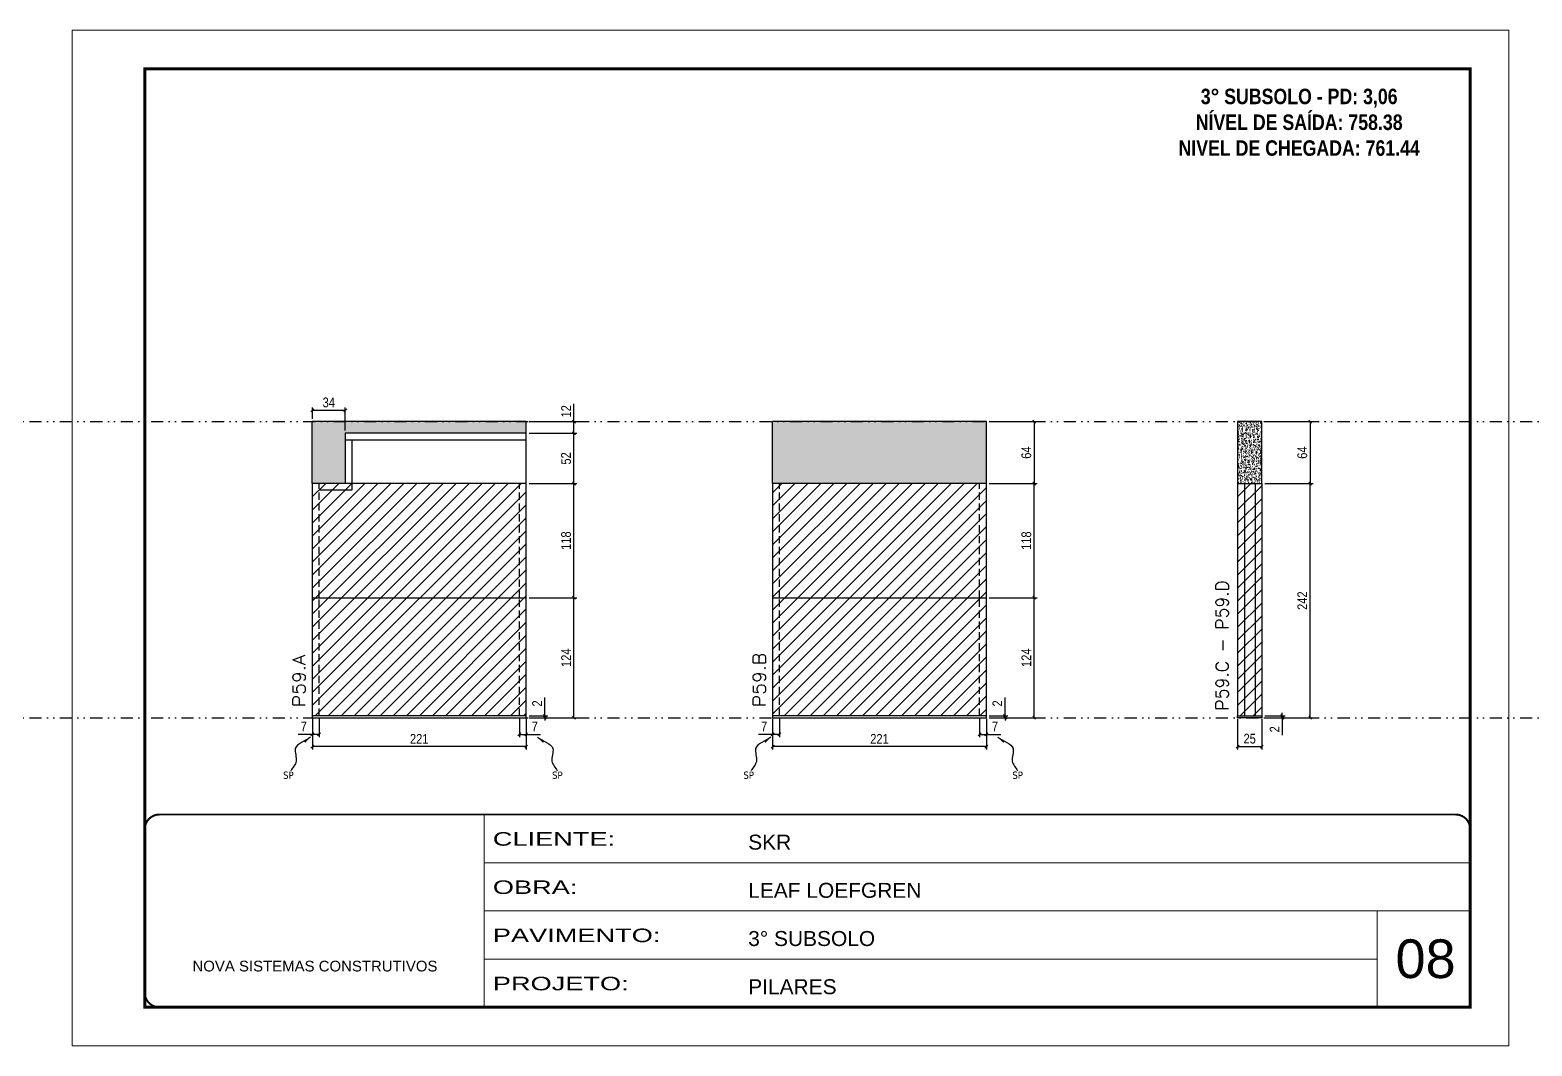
# Model space of a CAD drawing. Header units: millimetres. Extents: x 13777 to 27878, y -21631 to 6985.
# Drawn here: x 19138 to 20691, y 4786 to 5836 of the extents above; entities that cross this region are included whole.
import ezdxf

# ---------------------------------------------------------------- set-up
doc = ezdxf.new("R2010")
doc.units = ezdxf.units.MM
for name, pattern in [('CONTINUO', [0]), ('DASHED', [0.75, 0.5, -0.25]), ('DIVIDE2', [0.625, 0.25, -0.125, 0, -0.125, 0, -0.125]), ('HIDDEN', [0.375, 0.25, -0.125])]:
    doc.linetypes.add(name, pattern=pattern)
for name, color, linetype, lineweight in [('CARIMBO', 255, 'Continuous', 9), ('Folhas', 255, 'Continuous', 9), ('Hachura', 251, 'Continuous', 9), ('SARRAFO DE PRESSAO', 251, 'DASHED', 9), ('Texto Seção', 7, 'Continuous', 15)]:
    doc.layers.add(name, color=color, linetype=linetype, lineweight=lineweight)
for name, color, linetype in [('COTA', 241, 'Continuous'), ('NOMENCLATURA', 7, 'Continuous'), ('Nível', 160, 'Continuous'), ('Painéis', 200, 'Continuous'), ('SARR_2.2x7', 40, 'Continuous'), ('Sarrafo de Pressão', 42, 'HIDDEN'), ('texto', 7, 'Continuous')]:
    doc.layers.add(name, color=color, linetype=linetype)
doc.styles.add('ARIAL', font='arial.ttf')
doc.styles.add('COTA TECNICA', font='techl___.ttf', dxfattribs={"height": 10})
doc.styles.add('COTA TECNICA-50', font='techl___.ttf', dxfattribs={"height": 10})
doc.styles.add('REGUA-120', font='ROMANS.shx', dxfattribs={"height": 15})
doc.styles.add('ROMANC', font='techb___.ttf', dxfattribs={"height": 2.5})
doc.styles.get("Standard").update_dxf_attribs({"font": 'arial.ttf'})
doc.styles.add('Tecnologia', font='')
doc.styles.get('Tecnologia').set_extended_font_data('Forgotten Futurist')
doc.dimstyles.new('COTA PAINEL-50', dxfattribs={"dimtxt": 10, "dimasz": 3, "dimexe": 3, "dimexo": 3, "dimgap": 3, "dimtad": 1, "dimdec": 1, "dimzin": 12, "dimdsep": 46, "dimtxsty": 'COTA TECNICA-50', "dimblk1": 'OBLIQUE', "dimblk2": 'OBLIQUE', "dimsah": 1, "dimcen": 0.9, "dimclrd": 4, "dimclre": 4, "dimclrt": 240, "dimadec": 1, "dimazin": 3, "dimtfac": 1, "dimtdec": 1, "dimtmove": 0, "dimatfit": 3, "dimfxl": 1, "dimtolj": 1, "dimtzin": 12, "dimarcsym": 0})
doc.dimstyles.new('PAINEL', dxfattribs={"dimtxt": 10, "dimasz": 3, "dimexe": 3, "dimexo": 3, "dimgap": 3, "dimtad": 1, "dimdec": 1, "dimzin": 12, "dimdsep": 46, "dimtxsty": 'COTA TECNICA', "dimblk1": 'OBLIQUE', "dimblk2": 'OBLIQUE', "dimsah": 1, "dimcen": 0.9, "dimclrd": 4, "dimclre": 4, "dimclrt": 240, "dimadec": 1, "dimazin": 3, "dimtfac": 1, "dimtdec": 1, "dimtmove": 0, "dimatfit": 3, "dimfxl": 1, "dimtolj": 1, "dimtzin": 12, "dimarcsym": 0})
doc.dimstyles.get("Standard").update_dxf_attribs({"dimtxt": 0.18, "dimasz": 0.18, "dimexe": 0.18, "dimexo": 0.0625, "dimgap": 0.09, "dimtad": 0, "dimtih": 1, "dimtoh": 1, "dimdec": 4, "dimzin": 0, "dimdsep": 46, "dimtxsty": 'Standard', "dimcen": 0.09, "dimadec": 0, "dimazin": 0, "dimtfac": 1, "dimtdec": 4, "dimtofl": 0, "dimtmove": 0, "dimatfit": 3, "dimfxl": 1, "dimtolj": 1, "dimtzin": 0, "dimarcsym": 0})

# ---------------------------------------------------------------- blocks, each defined once
blk = doc.blocks.new('9999999999')
at = {"color": 30, "linetype": 'CONTINUO'}
for p, q in [((98564.6, 34230.2), (98564.6, 34429.4)), ((98564.6, 34379.6), (99584, 34379.6)), ((98564.6, 34329.8), (99488, 34329.8)), ((99584, 34329.8), (99488, 34329.8)), ((99488, 34329.8), (99488, 34230.2)), ((98564.6, 34280), (99488, 34280))]:
    blk.add_line(p, q, dxfattribs=at)
at = {"color": 30, "linetype": 'CONTINUO', "const_width": 2}
blk.add_lwpolyline([(99584, 34230.2), (99584, 34414.4, 0.414214), (99569, 34429.4), (98229, 34429.4, 0.414214), (98214, 34414.4), (98214, 34245.2, 0.414214), (98229, 34230.2), (99584, 34230.2)], format="xyb", dxfattribs=at)
at = {"layer": 'Folhas'}
blk.add_lwpolyline([(98139, 34190.2), (99624, 34190.2), (99624, 35240.2), (98139, 35240.2)], close=True, dxfattribs=at)
at = {"layer": 'Folhas', "color": 30, "const_width": 3}
blk.add_lwpolyline([(98214, 34230.2), (99584, 34230.2), (99584, 35200.2), (98214, 35200.2)], close=True, dxfattribs=at)
at = {"color": 7, "linetype": 'Continuous', "ltscale": 5, "style": 'ARIAL'}
for s, height, p in [('SKR', 15.48, (98837.7, 34393.1)), ('LEAF LOEFGREN', 15.483, (98837.7, 34343.3)), ('3° SUBSOLO', 15.48, (98837.7, 34293.5)), ('NOVA SISTEMAS CONSTRUTIVOS', 11.059, (98263.2, 34267.2)), ('PILARES', 15.48, (98837.7, 34243.7))]:
    blk.add_text(s, height=height, dxfattribs=at).set_placement(p)
at = {"layer": 'Folhas', "color": 7, "style": 'Tecnologia', "width": 1.5}
for s, p in [('CLIENTE:', (98573.7, 34397.2)), ('OBRA:', (98573.7, 34347.3)), ('PAVIMENTO:', (98573.7, 34297.5)), ('PROJETO:', (98573.7, 34247.7))]:
    blk.add_text(s, height=14, dxfattribs=at).set_placement(p)
blk = doc.blocks.new('_Oblique')
at = {"color": 0, "linetype": 'ByBlock', "lineweight": -2}
blk.add_line((-0.5, -0.5), (0.5, 0.5), dxfattribs=at)
blk = doc.blocks.new('*D1055')
at = {"layer": 'COTA', "color": 4, "lineweight": -2, "transparency": 16777216}
for p, q in [((19430.1, 5124.4), (19430.1, 5092.5)), ((19651.1, 5124.4), (19651.1, 5092.5)), ((19651.1, 5095.5), (19430.1, 5095.5))]:
    blk.add_line(p, q, dxfattribs=at)
at = {"layer": 'Defpoints', "color": 0, "transparency": 16777216}
for p in [(19430.1, 5127.4), (19651.1, 5127.4), (19430.1, 5095.5)]:
    blk.add_point(p, dxfattribs=at)
at = {"layer": 'COTA', "color": 4, "lineweight": -2, "transparency": 16777216, "xscale": 3, "yscale": 3, "zscale": 3, "rotation": 180}
blk.add_blockref('_Oblique', (19430.1, 5095.5), dxfattribs=at)
at = {"layer": 'COTA', "color": 4, "lineweight": -2, "transparency": 16777216, "xscale": 3, "yscale": 3, "zscale": 3}
blk.add_blockref('_Oblique', (19651.1, 5095.5), dxfattribs=at)
at = {"layer": 'COTA', "color": 240, "transparency": 16777216, "insert": (19540.6, 5103.6), "char_height": 10, "attachment_point": 5, "style": 'COTA TECNICA'}
blk.add_mtext('\\A1;221', dxfattribs=at)
blk = doc.blocks.new('*D1056')
at = {"layer": 'COTA', "color": 4, "lineweight": -2, "transparency": 16777216}
for p, q in [((19644.1, 5124.4), (19644.1, 5105.2)), ((19644.1, 5108.2), (19651.1, 5108.2)), ((19651.1, 5122.4), (19651.1, 5105.2)), ((19651.1, 5108.2), (19665.8, 5108.2))]:
    blk.add_line(p, q, dxfattribs=at)
at = {"layer": 'Defpoints', "color": 0, "transparency": 16777216}
for p in [(19644.1, 5127.4), (19651.1, 5125.4), (19651.1, 5108.2)]:
    blk.add_point(p, dxfattribs=at)
at = {"layer": 'COTA', "color": 4, "lineweight": -2, "transparency": 16777216, "xscale": 3, "yscale": 3, "zscale": 3, "rotation": 180}
blk.add_blockref('_Oblique', (19644.1, 5108.2), dxfattribs=at)
at = {"layer": 'COTA', "color": 4, "lineweight": -2, "transparency": 16777216, "xscale": 3, "yscale": 3, "zscale": 3}
blk.add_blockref('_Oblique', (19651.1, 5108.2), dxfattribs=at)
at = {"layer": 'COTA', "color": 240, "transparency": 16777216, "insert": (19660, 5116.3), "char_height": 10, "attachment_point": 5, "style": 'COTA TECNICA-50'}
blk.add_mtext('\\A1;7', dxfattribs=at)
blk = doc.blocks.new('*D1057')
at = {"layer": 'COTA', "color": 4, "lineweight": -2, "transparency": 16777216}
for p, q in [((19437.1, 5124.4), (19437.1, 5105.2)), ((19430.1, 5108.2), (19415.4, 5108.2)), ((19430.1, 5122.4), (19430.1, 5105.2)), ((19437.1, 5108.2), (19430.1, 5108.2))]:
    blk.add_line(p, q, dxfattribs=at)
at = {"layer": 'Defpoints', "color": 0, "transparency": 16777216}
for p in [(19430.1, 5125.4), (19437.1, 5127.4), (19430.1, 5108.2)]:
    blk.add_point(p, dxfattribs=at)
at = {"layer": 'COTA', "color": 4, "lineweight": -2, "transparency": 16777216, "xscale": 3, "yscale": 3, "zscale": 3, "rotation": 180}
blk.add_blockref('_Oblique', (19430.1, 5108.2), dxfattribs=at)
at = {"layer": 'COTA', "color": 4, "lineweight": -2, "transparency": 16777216, "xscale": 3, "yscale": 3, "zscale": 3}
blk.add_blockref('_Oblique', (19437.1, 5108.2), dxfattribs=at)
at = {"layer": 'COTA', "color": 240, "transparency": 16777216, "insert": (19421.2, 5116.3), "char_height": 10, "attachment_point": 5, "style": 'COTA TECNICA-50'}
blk.add_mtext('\\A1;7', dxfattribs=at)
blk = doc.blocks.new('*D1058')
at = {"layer": 'COTA', "color": 4, "lineweight": -2, "transparency": 16777216}
for p, q in [((19670.4, 5127.4), (19670.4, 5146.2)), ((19654.1, 5127.4), (19673.4, 5127.4)), ((19654.1, 5125.4), (19673.4, 5125.4)), ((19670.4, 5125.4), (19670.4, 5127.4)), ((19670.4, 5125.4), (19670.4, 5122.4))]:
    blk.add_line(p, q, dxfattribs=at)
at = {"layer": 'Defpoints', "color": 0, "transparency": 16777216}
for p in [(19651.1, 5127.4), (19651.1, 5125.4), (19670.4, 5125.4)]:
    blk.add_point(p, dxfattribs=at)
at = {"layer": 'COTA', "color": 4, "lineweight": -2, "transparency": 16777216, "xscale": 3, "yscale": 3, "zscale": 3}
for p, rotation in [((19670.4, 5127.4), 270), ((19670.4, 5125.4), 90)]:
    blk.add_blockref('_Oblique', p, dxfattribs=dict(at, rotation=rotation))
at = {"layer": 'COTA', "color": 240, "transparency": 16777216, "insert": (19662.4, 5140.2), "char_height": 10, "attachment_point": 5, "rotation": 90, "style": 'COTA TECNICA-50'}
blk.add_mtext('\\A1;2', dxfattribs=at)
blk = doc.blocks.new('*D1059')
at = {"layer": 'COTA', "color": 4, "lineweight": -2, "transparency": 16777216}
for p, q in [((19654.1, 5367.4), (19703.5, 5367.4)), ((19700.5, 5249.4), (19700.5, 5367.4)), ((19654.1, 5249.4), (19703.5, 5249.4))]:
    blk.add_line(p, q, dxfattribs=at)
at = {"layer": 'Defpoints', "color": 0, "transparency": 16777216}
for p in [(19651.1, 5367.4), (19700.5, 5367.4), (19651.1, 5249.4)]:
    blk.add_point(p, dxfattribs=at)
at = {"layer": 'COTA', "color": 4, "lineweight": -2, "transparency": 16777216, "xscale": 3, "yscale": 3, "zscale": 3}
for p, rotation in [((19700.5, 5367.4), 90), ((19700.5, 5249.4), 270)]:
    blk.add_blockref('_Oblique', p, dxfattribs=dict(at, rotation=rotation))
at = {"layer": 'COTA', "color": 240, "transparency": 16777216, "insert": (19692.4, 5308.4), "char_height": 10, "attachment_point": 5, "rotation": 90, "style": 'COTA TECNICA-50'}
blk.add_mtext('\\A1;118', dxfattribs=at)
blk = doc.blocks.new('*D1061')
at = {"layer": 'COTA', "color": 4, "linetype": 'ByBlock', "lineweight": -2, "transparency": 16777216}
for p, q in [((19654.1, 5249.4), (19703.5, 5249.4)), ((19700.5, 5125.4), (19700.5, 5249.4)), ((19654.1, 5125.4), (19703.5, 5125.4))]:
    blk.add_line(p, q, dxfattribs=at)
at = {"layer": 'Defpoints', "color": 0, "linetype": 'ByBlock', "transparency": 16777216}
for p in [(19651.1, 5249.4), (19700.5, 5249.4), (19651.1, 5125.4)]:
    blk.add_point(p, dxfattribs=at)
at = {"layer": 'COTA', "color": 4, "linetype": 'ByBlock', "lineweight": -2, "transparency": 16777216, "xscale": 3, "yscale": 3, "zscale": 3}
for p, rotation in [((19700.5, 5249.4), 90), ((19700.5, 5125.4), 270)]:
    blk.add_blockref('_Oblique', p, dxfattribs=dict(at, rotation=rotation))
at = {"layer": 'COTA', "color": 240, "linetype": 'ByBlock', "transparency": 16777216, "insert": (19692.4, 5187.4), "char_height": 10, "attachment_point": 5, "rotation": 90, "style": 'COTA TECNICA'}
blk.add_mtext('\\A1;124', dxfattribs=at)
blk = doc.blocks.new('*D1062')
at = {"layer": 'COTA', "color": 4, "linetype": 'ByBlock', "lineweight": -2, "transparency": 16777216}
for p, q in [((19654.1, 5249.4), (19703.5, 5249.4)), ((19700.5, 5125.4), (19700.5, 5249.4)), ((19654.1, 5125.4), (19703.5, 5125.4))]:
    blk.add_line(p, q, dxfattribs=at)
at = {"layer": 'Defpoints', "color": 0, "linetype": 'ByBlock', "transparency": 16777216}
for p in [(19651.1, 5249.4), (19700.5, 5249.4), (19651.1, 5125.4)]:
    blk.add_point(p, dxfattribs=at)
at = {"layer": 'COTA', "color": 4, "linetype": 'ByBlock', "lineweight": -2, "transparency": 16777216, "xscale": 3, "yscale": 3, "zscale": 3}
for p, rotation in [((19700.5, 5249.4), 90), ((19700.5, 5125.4), 270)]:
    blk.add_blockref('_Oblique', p, dxfattribs=dict(at, rotation=rotation))
at = {"layer": 'COTA', "color": 240, "linetype": 'ByBlock', "transparency": 16777216, "insert": (19692.4, 5187.4), "char_height": 10, "attachment_point": 5, "rotation": 90, "style": 'COTA TECNICA'}
blk.add_mtext('\\A1;124', dxfattribs=at)
blk = doc.blocks.new('*D1052')
at = {"layer": 'COTA', "color": 4, "lineweight": -2, "transparency": 16777216}
for p, q in [((20386.6, 5124.4), (20386.6, 5092.5)), ((20411.6, 5124.4), (20411.6, 5092.5)), ((20386.6, 5095.5), (20411.6, 5095.5))]:
    blk.add_line(p, q, dxfattribs=at)
at = {"layer": 'Defpoints', "color": 0, "transparency": 16777216}
for p in [(20386.6, 5127.4), (20411.6, 5127.4), (20411.6, 5095.5)]:
    blk.add_point(p, dxfattribs=at)
at = {"layer": 'COTA', "color": 4, "lineweight": -2, "transparency": 16777216, "xscale": 3, "yscale": 3, "zscale": 3, "rotation": 180}
blk.add_blockref('_Oblique', (20386.6, 5095.5), dxfattribs=at)
at = {"layer": 'COTA', "color": 4, "lineweight": -2, "transparency": 16777216, "xscale": 3, "yscale": 3, "zscale": 3}
blk.add_blockref('_Oblique', (20411.6, 5095.5), dxfattribs=at)
at = {"layer": 'COTA', "color": 240, "transparency": 16777216, "insert": (20399.1, 5103.7), "char_height": 10, "attachment_point": 5, "style": 'COTA TECNICA'}
blk.add_mtext('\\A1;25', dxfattribs=at)
blk = doc.blocks.new('*D1053')
at = {"layer": 'COTA', "color": 4, "lineweight": -2, "transparency": 16777216}
for p, q in [((20414.6, 5127.4), (20435.8, 5127.4)), ((20414.6, 5125.4), (20435.8, 5125.4)), ((20432.8, 5127.4), (20432.8, 5130.4)), ((20432.8, 5127.4), (20432.8, 5125.4)), ((20432.8, 5125.4), (20432.8, 5107.3))]:
    blk.add_line(p, q, dxfattribs=at)
at = {"layer": 'Defpoints', "color": 0, "transparency": 16777216}
for p in [(20411.6, 5127.4), (20411.6, 5125.4), (20432.8, 5127.4)]:
    blk.add_point(p, dxfattribs=at)
at = {"layer": 'COTA', "color": 4, "lineweight": -2, "transparency": 16777216, "xscale": 3, "yscale": 3, "zscale": 3}
for p, rotation in [((20432.8, 5127.4), 270), ((20432.8, 5125.4), 90)]:
    blk.add_blockref('_Oblique', p, dxfattribs=dict(at, rotation=rotation))
at = {"layer": 'COTA', "color": 240, "transparency": 16777216, "insert": (20424.8, 5113.4), "char_height": 10, "attachment_point": 5, "rotation": 90, "style": 'COTA TECNICA-50'}
blk.add_mtext('\\A1;2', dxfattribs=at)
blk = doc.blocks.new('*D1060')
at = {"layer": 'COTA', "color": 4, "linetype": 'ByBlock', "lineweight": -2, "transparency": 16777216}
for p, q in [((20414.6, 5431.4), (20464.6, 5431.4)), ((20461.6, 5431.4), (20461.6, 5367.4)), ((20414.6, 5367.4), (20464.6, 5367.4))]:
    blk.add_line(p, q, dxfattribs=at)
at = {"layer": 'Defpoints', "color": 0, "linetype": 'ByBlock', "transparency": 16777216}
for p in [(20411.6, 5431.4), (20411.6, 5367.4), (20461.6, 5367.4)]:
    blk.add_point(p, dxfattribs=at)
at = {"layer": 'COTA', "color": 4, "linetype": 'ByBlock', "lineweight": -2, "transparency": 16777216, "xscale": 3, "yscale": 3, "zscale": 3}
for p, rotation in [((20461.6, 5431.4), 90), ((20461.6, 5367.4), 270)]:
    blk.add_blockref('_Oblique', p, dxfattribs=dict(at, rotation=rotation))
at = {"layer": 'COTA', "color": 240, "linetype": 'ByBlock', "transparency": 16777216, "insert": (20453.5, 5399.4), "char_height": 10, "attachment_point": 5, "rotation": 90, "style": 'COTA TECNICA'}
blk.add_mtext('\\A1;64', dxfattribs=at)
blk = doc.blocks.new('*D1054')
at = {"layer": 'COTA', "color": 4, "lineweight": -2, "transparency": 16777216}
for p, q in [((20414.6, 5367.4), (20464.6, 5367.4)), ((20461.6, 5125.4), (20461.6, 5367.4)), ((20414.6, 5125.4), (20464.6, 5125.4))]:
    blk.add_line(p, q, dxfattribs=at)
at = {"layer": 'Defpoints', "color": 0, "transparency": 16777216}
for p in [(20411.6, 5367.4), (20461.6, 5367.4), (20411.6, 5125.4)]:
    blk.add_point(p, dxfattribs=at)
at = {"layer": 'COTA', "color": 4, "lineweight": -2, "transparency": 16777216, "xscale": 3, "yscale": 3, "zscale": 3}
for p, rotation in [((20461.6, 5367.4), 90), ((20461.6, 5125.4), 270)]:
    blk.add_blockref('_Oblique', p, dxfattribs=dict(at, rotation=rotation))
at = {"layer": 'COTA', "color": 240, "transparency": 16777216, "insert": (20453.5, 5246.4), "char_height": 10, "attachment_point": 5, "rotation": 90, "style": 'COTA TECNICA-50'}
blk.add_mtext('\\A1;242', dxfattribs=at)
blk = doc.blocks.new('*D1063')
at = {"layer": 'COTA', "color": 4, "lineweight": -2, "transparency": 16777216}
for p, q in [((19654.1, 5419.4), (19703.5, 5419.4)), ((19700.5, 5367.4), (19700.5, 5419.4)), ((19654.1, 5367.4), (19703.5, 5367.4))]:
    blk.add_line(p, q, dxfattribs=at)
at = {"layer": 'Defpoints', "color": 0, "transparency": 16777216}
for p in [(19651.1, 5419.4), (19700.5, 5419.4), (19651.1, 5367.4)]:
    blk.add_point(p, dxfattribs=at)
at = {"layer": 'COTA', "color": 4, "lineweight": -2, "transparency": 16777216, "xscale": 3, "yscale": 3, "zscale": 3}
for p, rotation in [((19700.5, 5419.4), 90), ((19700.5, 5367.4), 270)]:
    blk.add_blockref('_Oblique', p, dxfattribs=dict(at, rotation=rotation))
at = {"layer": 'COTA', "color": 240, "transparency": 16777216, "insert": (19692.4, 5393.4), "char_height": 10, "attachment_point": 5, "rotation": 90, "style": 'COTA TECNICA'}
blk.add_mtext('\\A1;52', dxfattribs=at)
blk = doc.blocks.new('*D1064')
at = {"layer": 'COTA', "color": 4, "lineweight": -2, "transparency": 16777216}
for p, q in [((19700.5, 5431.4), (19700.5, 5449.7)), ((19654.1, 5431.4), (19703.5, 5431.4)), ((19654.1, 5419.4), (19703.5, 5419.4)), ((19700.5, 5419.4), (19700.5, 5431.4))]:
    blk.add_line(p, q, dxfattribs=at)
at = {"layer": 'Defpoints', "color": 0, "transparency": 16777216}
for p in [(19651.1, 5431.4), (19651.1, 5419.4), (19700.5, 5431.4)]:
    blk.add_point(p, dxfattribs=at)
at = {"layer": 'COTA', "color": 4, "lineweight": -2, "transparency": 16777216, "xscale": 3, "yscale": 3, "zscale": 3}
for p, rotation in [((19700.5, 5431.4), 90), ((19700.5, 5419.4), 270)]:
    blk.add_blockref('_Oblique', p, dxfattribs=dict(at, rotation=rotation))
at = {"layer": 'COTA', "color": 240, "transparency": 16777216, "insert": (19692.4, 5442.1), "char_height": 10, "attachment_point": 5, "rotation": 90, "style": 'COTA TECNICA'}
blk.add_mtext('\\A1;12', dxfattribs=at)
blk = doc.blocks.new('*D1065')
at = {"layer": 'COTA', "color": 4, "lineweight": -2, "transparency": 16777216}
for p, q in [((19430.1, 5434.4), (19430.1, 5446)), ((19464.1, 5443), (19430.1, 5443)), ((19464.1, 5422.4), (19464.1, 5446))]:
    blk.add_line(p, q, dxfattribs=at)
at = {"layer": 'Defpoints', "color": 0, "transparency": 16777216}
for p in [(19430.1, 5443), (19430.1, 5431.4), (19464.1, 5419.4)]:
    blk.add_point(p, dxfattribs=at)
at = {"layer": 'COTA', "color": 4, "lineweight": -2, "transparency": 16777216, "xscale": 3, "yscale": 3, "zscale": 3, "rotation": 180}
blk.add_blockref('_Oblique', (19430.1, 5443), dxfattribs=at)
at = {"layer": 'COTA', "color": 4, "lineweight": -2, "transparency": 16777216, "xscale": 3, "yscale": 3, "zscale": 3}
blk.add_blockref('_Oblique', (19464.1, 5443), dxfattribs=at)
at = {"layer": 'COTA', "color": 240, "transparency": 16777216, "insert": (19447.1, 5451.2), "char_height": 10, "attachment_point": 5, "style": 'COTA TECNICA'}
blk.add_mtext('\\A1;34', dxfattribs=at)
blk = doc.blocks.new('*D1066')
at = {"layer": 'COTA', "color": 4, "lineweight": -2, "transparency": 16777216}
for p, q in [((19905.9, 5124.4), (19905.9, 5092.5)), ((20126.9, 5124.4), (20126.9, 5092.5)), ((20126.9, 5095.5), (19905.9, 5095.5))]:
    blk.add_line(p, q, dxfattribs=at)
at = {"layer": 'Defpoints', "color": 0, "transparency": 16777216}
for p in [(19905.9, 5127.4), (20126.9, 5127.4), (19905.9, 5095.5)]:
    blk.add_point(p, dxfattribs=at)
at = {"layer": 'COTA', "color": 4, "lineweight": -2, "transparency": 16777216, "xscale": 3, "yscale": 3, "zscale": 3, "rotation": 180}
blk.add_blockref('_Oblique', (19905.9, 5095.5), dxfattribs=at)
at = {"layer": 'COTA', "color": 4, "lineweight": -2, "transparency": 16777216, "xscale": 3, "yscale": 3, "zscale": 3}
blk.add_blockref('_Oblique', (20126.9, 5095.5), dxfattribs=at)
at = {"layer": 'COTA', "color": 240, "transparency": 16777216, "insert": (20016.4, 5103.6), "char_height": 10, "attachment_point": 5, "style": 'COTA TECNICA'}
blk.add_mtext('\\A1;221', dxfattribs=at)
blk = doc.blocks.new('*D1067')
at = {"layer": 'COTA', "color": 4, "lineweight": -2, "transparency": 16777216}
for p, q in [((20119.9, 5124.4), (20119.9, 5105.2)), ((20119.9, 5108.2), (20126.9, 5108.2)), ((20126.9, 5122.4), (20126.9, 5105.2)), ((20126.9, 5108.2), (20141.7, 5108.2))]:
    blk.add_line(p, q, dxfattribs=at)
at = {"layer": 'Defpoints', "color": 0, "transparency": 16777216}
for p in [(20119.9, 5127.4), (20126.9, 5125.4), (20126.9, 5108.2)]:
    blk.add_point(p, dxfattribs=at)
at = {"layer": 'COTA', "color": 4, "lineweight": -2, "transparency": 16777216, "xscale": 3, "yscale": 3, "zscale": 3, "rotation": 180}
blk.add_blockref('_Oblique', (20119.9, 5108.2), dxfattribs=at)
at = {"layer": 'COTA', "color": 4, "lineweight": -2, "transparency": 16777216, "xscale": 3, "yscale": 3, "zscale": 3}
blk.add_blockref('_Oblique', (20126.9, 5108.2), dxfattribs=at)
at = {"layer": 'COTA', "color": 240, "transparency": 16777216, "insert": (20135.8, 5116.3), "char_height": 10, "attachment_point": 5, "style": 'COTA TECNICA-50'}
blk.add_mtext('\\A1;7', dxfattribs=at)
blk = doc.blocks.new('*D1068')
at = {"layer": 'COTA', "color": 4, "lineweight": -2, "transparency": 16777216}
for p, q in [((19912.9, 5124.4), (19912.9, 5105.2)), ((19905.9, 5108.2), (19891.2, 5108.2)), ((19905.9, 5122.4), (19905.9, 5105.2)), ((19912.9, 5108.2), (19905.9, 5108.2))]:
    blk.add_line(p, q, dxfattribs=at)
at = {"layer": 'Defpoints', "color": 0, "transparency": 16777216}
for p in [(19905.9, 5125.4), (19912.9, 5127.4), (19905.9, 5108.2)]:
    blk.add_point(p, dxfattribs=at)
at = {"layer": 'COTA', "color": 4, "lineweight": -2, "transparency": 16777216, "xscale": 3, "yscale": 3, "zscale": 3, "rotation": 180}
blk.add_blockref('_Oblique', (19905.9, 5108.2), dxfattribs=at)
at = {"layer": 'COTA', "color": 4, "lineweight": -2, "transparency": 16777216, "xscale": 3, "yscale": 3, "zscale": 3}
blk.add_blockref('_Oblique', (19912.9, 5108.2), dxfattribs=at)
at = {"layer": 'COTA', "color": 240, "transparency": 16777216, "insert": (19897.1, 5116.3), "char_height": 10, "attachment_point": 5, "style": 'COTA TECNICA-50'}
blk.add_mtext('\\A1;7', dxfattribs=at)
blk = doc.blocks.new('*D1069')
at = {"layer": 'COTA', "color": 4, "lineweight": -2, "transparency": 16777216}
for p, q in [((20146.2, 5127.4), (20146.2, 5146.2)), ((20129.9, 5127.4), (20149.2, 5127.4)), ((20129.9, 5125.4), (20149.2, 5125.4)), ((20146.2, 5125.4), (20146.2, 5127.4)), ((20146.2, 5125.4), (20146.2, 5122.4))]:
    blk.add_line(p, q, dxfattribs=at)
at = {"layer": 'Defpoints', "color": 0, "transparency": 16777216}
for p in [(20126.9, 5127.4), (20126.9, 5125.4), (20146.2, 5125.4)]:
    blk.add_point(p, dxfattribs=at)
at = {"layer": 'COTA', "color": 4, "lineweight": -2, "transparency": 16777216, "xscale": 3, "yscale": 3, "zscale": 3}
for p, rotation in [((20146.2, 5127.4), 270), ((20146.2, 5125.4), 90)]:
    blk.add_blockref('_Oblique', p, dxfattribs=dict(at, rotation=rotation))
at = {"layer": 'COTA', "color": 240, "transparency": 16777216, "insert": (20138.2, 5140.2), "char_height": 10, "attachment_point": 5, "rotation": 90, "style": 'COTA TECNICA-50'}
blk.add_mtext('\\A1;2', dxfattribs=at)
blk = doc.blocks.new('*D1070')
at = {"layer": 'COTA', "color": 4, "lineweight": -2, "transparency": 16777216}
for p, q in [((20129.9, 5367.4), (20179.3, 5367.4)), ((20176.3, 5249.4), (20176.3, 5367.4)), ((20129.9, 5249.4), (20179.3, 5249.4))]:
    blk.add_line(p, q, dxfattribs=at)
at = {"layer": 'Defpoints', "color": 0, "transparency": 16777216}
for p in [(20126.9, 5367.4), (20176.3, 5367.4), (20126.9, 5249.4)]:
    blk.add_point(p, dxfattribs=at)
at = {"layer": 'COTA', "color": 4, "lineweight": -2, "transparency": 16777216, "xscale": 3, "yscale": 3, "zscale": 3}
for p, rotation in [((20176.3, 5367.4), 90), ((20176.3, 5249.4), 270)]:
    blk.add_blockref('_Oblique', p, dxfattribs=dict(at, rotation=rotation))
at = {"layer": 'COTA', "color": 240, "transparency": 16777216, "insert": (20168.2, 5308.4), "char_height": 10, "attachment_point": 5, "rotation": 90, "style": 'COTA TECNICA-50'}
blk.add_mtext('\\A1;118', dxfattribs=at)
blk = doc.blocks.new('*D1071')
at = {"layer": 'COTA', "color": 4, "linetype": 'ByBlock', "lineweight": -2, "transparency": 16777216}
for p, q in [((20129.9, 5249.4), (20179.3, 5249.4)), ((20176.3, 5125.4), (20176.3, 5249.4)), ((20129.9, 5125.4), (20179.3, 5125.4))]:
    blk.add_line(p, q, dxfattribs=at)
at = {"layer": 'Defpoints', "color": 0, "linetype": 'ByBlock', "transparency": 16777216}
for p in [(20126.9, 5249.4), (20176.3, 5249.4), (20126.9, 5125.4)]:
    blk.add_point(p, dxfattribs=at)
at = {"layer": 'COTA', "color": 4, "linetype": 'ByBlock', "lineweight": -2, "transparency": 16777216, "xscale": 3, "yscale": 3, "zscale": 3}
for p, rotation in [((20176.3, 5249.4), 90), ((20176.3, 5125.4), 270)]:
    blk.add_blockref('_Oblique', p, dxfattribs=dict(at, rotation=rotation))
at = {"layer": 'COTA', "color": 240, "linetype": 'ByBlock', "transparency": 16777216, "insert": (20168.2, 5187.4), "char_height": 10, "attachment_point": 5, "rotation": 90, "style": 'COTA TECNICA'}
blk.add_mtext('\\A1;124', dxfattribs=at)
blk = doc.blocks.new('*D1072')
at = {"layer": 'COTA', "color": 4, "linetype": 'ByBlock', "lineweight": -2, "transparency": 16777216}
for p, q in [((20129.9, 5249.4), (20179.3, 5249.4)), ((20176.3, 5125.4), (20176.3, 5249.4)), ((20129.9, 5125.4), (20179.3, 5125.4))]:
    blk.add_line(p, q, dxfattribs=at)
at = {"layer": 'Defpoints', "color": 0, "linetype": 'ByBlock', "transparency": 16777216}
for p in [(20126.9, 5249.4), (20176.3, 5249.4), (20126.9, 5125.4)]:
    blk.add_point(p, dxfattribs=at)
at = {"layer": 'COTA', "color": 4, "linetype": 'ByBlock', "lineweight": -2, "transparency": 16777216, "xscale": 3, "yscale": 3, "zscale": 3}
for p, rotation in [((20176.3, 5249.4), 90), ((20176.3, 5125.4), 270)]:
    blk.add_blockref('_Oblique', p, dxfattribs=dict(at, rotation=rotation))
at = {"layer": 'COTA', "color": 240, "linetype": 'ByBlock', "transparency": 16777216, "insert": (20168.2, 5187.4), "char_height": 10, "attachment_point": 5, "rotation": 90, "style": 'COTA TECNICA'}
blk.add_mtext('\\A1;124', dxfattribs=at)
blk = doc.blocks.new('*D1073')
at = {"layer": 'COTA', "color": 4, "lineweight": -2, "transparency": 16777216}
for p, q in [((20129.9, 5431.4), (20179.3, 5431.4)), ((20176.3, 5431.4), (20176.3, 5367.4)), ((20129.9, 5367.4), (20179.3, 5367.4))]:
    blk.add_line(p, q, dxfattribs=at)
at = {"layer": 'Defpoints', "color": 0, "transparency": 16777216}
for p in [(20126.9, 5431.4), (20126.9, 5367.4), (20176.3, 5367.4)]:
    blk.add_point(p, dxfattribs=at)
at = {"layer": 'COTA', "color": 4, "lineweight": -2, "transparency": 16777216, "xscale": 3, "yscale": 3, "zscale": 3}
for p, rotation in [((20176.3, 5431.4), 90), ((20176.3, 5367.4), 270)]:
    blk.add_blockref('_Oblique', p, dxfattribs=dict(at, rotation=rotation))
at = {"layer": 'COTA', "color": 240, "transparency": 16777216, "insert": (20168.2, 5399.4), "char_height": 10, "attachment_point": 5, "rotation": 90, "style": 'COTA TECNICA'}
blk.add_mtext('\\A1;64', dxfattribs=at)

msp = doc.modelspace()

# ---------------------------------------------------------------- hatches: boundary and pattern name
at = {"layer": 'COTA'}
h = msp.add_hatch(dxfattribs=at)
h.set_pattern_fill('AR-CONC', color=256, scale=0.03)
h.set_pattern_definition([(50, (-529.593, 0), (5.4655401, -0.4781726), [0.5715, -6.2865]), (355, (-529.593, 0), (-1.0573026, 5.7317054), [0.4572, -5.0292175]), (100.451445, (-529.1374, -0.04), (4.4082374, 5.2535326), [0.4857003, -5.3427073]), (46.1842, (-529.593, 1.524), (8.1323712, -1.2612698), [0.85725, -9.42975]), (96.635558, (-528.915, 1.419), (7.122124, 7.4227837), [0.7285507, -8.0140682]), (351.18415, (-529.593, 1.524), (7.122124, 7.4227837), [0.685799, -7.543792]), (21, (-528.831, 1.143), (4.5484317, -3.0679559), [0.5715, -6.2865]), (326, (-528.831, 1.143), (1.8540609, 5.525639), [0.4572, -5.0292]), (71.451445, (-528.452, 0.8873), (6.4024926, 2.457683), [0.4857003, -5.3426981]), (37.5, (-529.5928, 0), (0.0926581, 2.53665117), [0, -4.96824, 0, -5.1054, 0, -5.04825]), (7.5, (-529.5928, 0), (2.00458988, 3.00541724), [0, -2.91084, 0, -4.85394, 0, -1.92405]), (327.5, (-531.292, 0), (4.06771786, -0.17186232), [0, -1.905, 0, -5.9436, 0, -7.8867]), (317.5, (-532.054, 0), (4.44387544, 0.76279473), [0, -2.4765, 0, -3.94716, 0, -5.6007])])
h.paths.add_polyline_path([(19430.09, 5367.44), (19464.09, 5367.44), (19464.09, 5419.44), (19651.09, 5419.44), (19651.09, 5431.44), (19430.09, 5431.44)])
h = msp.add_hatch(dxfattribs=at)
h.set_pattern_fill('AR-CONC', color=256, scale=0.03)
h.paths.add_polyline_path([(19905.95, 5431.44), (19905.95, 5367.44), (20126.95, 5367.44), (20126.95, 5431.44)])
h = msp.add_hatch(dxfattribs=at)
h.set_pattern_fill('AR-CONC', color=256, scale=0.03)
h.set_pattern_definition([(50, (-53.218, 0), (5.4655401, -0.4781726), [0.5715, -6.2865]), (355, (-53.218, 0), (-1.0573026, 5.7317054), [0.4572, -5.0292175]), (100.451445, (-52.7627, -0.04), (4.4082374, 5.2535326), [0.4857003, -5.3427073]), (46.1842, (-53.218, 1.524), (8.1323712, -1.2612698), [0.85725, -9.42975]), (96.635558, (-52.5404, 1.419), (7.122124, 7.4227837), [0.7285507, -8.0140682]), (351.18415, (-53.218, 1.524), (7.122124, 7.4227837), [0.685799, -7.543792]), (21, (-52.456, 1.143), (4.5484317, -3.0679559), [0.5715, -6.2865]), (326, (-52.456, 1.143), (1.8540609, 5.525639), [0.4572, -5.0292]), (71.451445, (-52.077, 0.8873), (6.4024926, 2.4576831), [0.4857003, -5.3426981]), (37.5, (-53.2181, 0), (0.0926581, 2.53665117), [0, -4.96824, 0, -5.1054, 0, -5.04825]), (7.5, (-53.218, 0), (2.00458988, 3.00541724), [0, -2.91084, 0, -4.85394, 0, -1.92405]), (327.5, (-54.9174, 0), (4.06771786, -0.17186232), [0, -1.905, 0, -5.9436, 0, -7.8867]), (317.5, (-55.6794, 0), (4.44387544, 0.76279473), [0, -2.4765, 0, -3.94716, 0, -5.6007])])
h.paths.add_polyline_path([(20411.59, 5431.44), (20386.59, 5431.44), (20386.59, 5367.44), (20411.59, 5367.44)])
at = {"layer": 'Hachura', "linetype": 'ByBlock'}
h = msp.add_hatch(dxfattribs=at)
h.set_pattern_fill('ANSI31', color=256, scale=3)
h.paths.add_polyline_path([(19430.09, 5367.44), (19430.09, 5249.44), (19651.09, 5249.44), (19651.09, 5367.44)])
h.paths.add_polyline_path([(19430.09, 5249.44), (19430.09, 5127.44), (19651.09, 5127.44), (19651.09, 5249.44)])
h.paths.add_polyline_path([(19905.95, 5249.44), (19905.95, 5127.44), (20126.95, 5127.44), (20126.95, 5249.44)])
h.paths.add_polyline_path([(20126.95, 5249.44), (20126.95, 5367.44), (19905.95, 5367.44), (19905.95, 5249.44)])
h.paths.add_polyline_path([(20386.59, 5127.44), (20411.59, 5127.44), (20411.59, 5367.44), (20386.59, 5367.44)])

# ---------------------------------------------------------------- linework, layer by layer
at = {"layer": 'COTA', "linetype": 'ByBlock'}
for p, q in [((19651.09, 5431.44), (19430.09, 5431.44)), ((19430.09, 5367.44), (19430.09, 5431.44)), ((19651.09, 5419.44), (19651.09, 5431.44)), ((20126.95, 5431.44), (19905.95, 5431.44)), ((19905.95, 5367.44), (19905.95, 5431.44)), ((20126.95, 5367.44), (20126.95, 5431.44))]:
    msp.add_line(p, q, dxfattribs=at)
at = {"layer": 'COTA'}
msp.add_line((19471.09, 5367.44), (19471.09, 5360.44), dxfattribs=at)
at = {"layer": 'COTA', "linetype": 'ByBlock'}
msp.add_lwpolyline([(20386.59, 5367.41), (20411.59, 5367.41), (20411.59, 5431.44), (20386.59, 5431.44)], close=True, dxfattribs=at)
at = {"layer": 'Nível', "color": 4, "linetype": 'DIVIDE2', "ltscale": 50}
for p, q in [((16086.97, 5431.44), (21531.15, 5431.44)), ((16086.97, 5125.44), (21531.15, 5125.44))]:
    msp.add_line(p, q, dxfattribs=at)
at = {"layer": 'Painéis'}
for p, q in [((19651.09, 5419.44), (19464.09, 5419.44)), ((19464.09, 5419.44), (19464.09, 5367.44)), ((19651.09, 5127.44), (19651.09, 5419.44)), ((19430.09, 5367.44), (19430.09, 5127.44)), ((19651.09, 5367.44), (19430.09, 5367.44)), ((19905.95, 5367.44), (19905.95, 5127.44)), ((20126.95, 5367.44), (19905.95, 5367.44)), ((20126.95, 5127.44), (20126.95, 5367.44)), ((20386.59, 5367.44), (20411.59, 5367.44)), ((20386.59, 5367.41), (20386.59, 5127.44)), ((20411.59, 5367.41), (20411.59, 5127.44)), ((19430.09, 5249.44), (19651.09, 5249.44)), ((19905.95, 5249.44), (20126.95, 5249.44)), ((20386.59, 5127.44), (20411.59, 5127.44)), ((20386.59, 5127.44), (20411.59, 5127.44)), ((20386.59, 5125.44), (20386.59, 5127.44)), ((20411.59, 5125.44), (20386.59, 5125.44)), ((20411.59, 5127.44), (20411.59, 5125.44))]:
    msp.add_line(p, q, dxfattribs=at)
for points in [[(19651.09, 5127.44), (19430.09, 5127.44), (19430.09, 5125.44), (19651.09, 5125.44)], [(20126.95, 5127.44), (19905.95, 5127.44), (19905.95, 5125.44), (20126.95, 5125.44)]]:
    msp.add_lwpolyline(points, close=True, dxfattribs=at)
at = {"layer": 'SARR_2.2x7'}
for p, q in [((19651.09, 5412.44), (19464.09, 5412.44)), ((19471.09, 5412.44), (19471.09, 5367.44)), ((19471.09, 5360.44), (19437.09, 5360.44)), ((20393.59, 5367.44), (20393.59, 5127.44)), ((20404.59, 5367.44), (20404.59, 5127.44))]:
    msp.add_line(p, q, dxfattribs=at)
at = {"layer": 'Sarrafo de Pressão', "ltscale": 30}
for p, q in [((19437.09, 5249.44), (19437.09, 5367.44)), ((19644.09, 5249.44), (19644.09, 5367.44)), ((19912.95, 5249.44), (19912.95, 5367.44)), ((20119.95, 5249.44), (20119.95, 5367.44)), ((19437.09, 5127.44), (19437.09, 5249.44)), ((19644.09, 5127.44), (19644.09, 5249.44)), ((19912.95, 5127.44), (19912.95, 5249.44)), ((20119.95, 5127.44), (20119.95, 5249.44))]:
    msp.add_line(p, q, dxfattribs=at)

# ---------------------------------------------------------------- block references
at = {"layer": 'SARRAFO DE PRESSAO', "color": 6, "linetype": 'ByBlock'}
msp.add_blockref('9999999999', (-78957.01, -29404.05), dxfattribs=at)

# ---------------------------------------------------------------- texts
at = {"layer": 'CARIMBO', "style": 'ARIAL'}
msp.add_text('08', height=40, dxfattribs=at).set_placement((20549.83, 4856.3))
at = {"layer": 'NOMENCLATURA', "color": 2, "insert": (20450.25, 5802.21), "char_height": 16, "attachment_point": 2, "style": 'ROMANC'}
msp.add_mtext_dynamic_manual_height_columns('\\P3° SUBSOLO - PD: 3,06\\PNÍVEL DE SAÍDA: 758.38\\PNIVEL DE CHEGADA: 761.44', width=300.2766, gutter_width=1, heights=[0], dxfattribs=at)
at = {"layer": 'texto', "color": 0, "char_height": 7.5, "attachment_point": 5}
for insert in [(19405.32, 5065.94), (19683.34, 5065.94), (19881.17, 5065.94), (20159.2, 5065.94)]:
    msp.add_mtext('{\\fTahoma|b0|i0|c0|p34;\\C4;SP}', dxfattribs=dict(at, insert=insert))
at = {"layer": 'Texto Seção', "style": 'REGUA-120', "width": 1.1}
for s, p in [('P59.A', (19422.84, 5136.2)), ('P59.B', (19898.7, 5136.2))]:
    msp.add_text(s, height=13, rotation=90, dxfattribs=at).set_placement(p)
at = {"layer": 'Texto Seção', "insert": (20377.14, 5132.85), "char_height": 13, "width": 370.6998, "attachment_point": 7, "rotation": 90, "style": 'REGUA-120'}
msp.add_mtext('P59.C - P59.D', dxfattribs=at)

# ---------------------------------------------------------------- dimensions: what is measured, and where the dimension line sits
at = {"layer": 'COTA'}
for base, p1, p2, dimstyle, picture, middle in [((19430.09, 5442.97), (19464.09, 5419.44), (19430.09, 5431.44), 'PAINEL', '*D1065', (19447.09, 5451.19)), ((19651.09, 5108.19), (19644.09, 5127.44), (19651.09, 5125.44), 'COTA PAINEL-50', '*D1056', (19659.96, 5116.27)), ((20126.95, 5108.19), (20119.95, 5127.44), (20126.95, 5125.44), 'COTA PAINEL-50', '*D1067', (20135.81, 5116.27))]:
    dim = msp.add_linear_dim(base=base, p1=p1, p2=p2, dimstyle=dimstyle, dxfattribs=at)
    dim.commit()
    dim.dimension.update_dxf_attribs({"geometry": picture, "text_midpoint": middle})
for base, p1, p2, angle, dimstyle, picture, middle in [((19700.46, 5431.44), (19651.09, 5419.44), (19651.09, 5431.44), 90, 'PAINEL', '*D1064', (19692.4, 5442.09)), ((19700.46, 5419.44), (19651.09, 5367.44), (19651.09, 5419.44), 90, 'PAINEL', '*D1063', (19692.35, 5393.44)), ((20176.32, 5367.44), (20126.95, 5431.44), (20126.95, 5367.44), 90, 'PAINEL', '*D1073', (20168.21, 5399.44)), ((19700.46, 5367.44), (19651.09, 5249.44), (19651.09, 5367.44), 90, 'COTA PAINEL-50', '*D1059', (19692.37, 5308.44)), ((20176.32, 5367.44), (20126.95, 5249.44), (20126.95, 5367.44), 90, 'COTA PAINEL-50', '*D1070', (20168.22, 5308.44)), ((20461.58, 5367.44), (20411.59, 5125.44), (20411.59, 5367.44), 90, 'COTA PAINEL-50', '*D1054', (20453.51, 5246.44)), ((19430.09, 5108.19), (19437.09, 5127.44), (19430.09, 5125.44), 180, 'COTA PAINEL-50', '*D1057', (19421.23, 5116.27)), ((19905.95, 5108.19), (19912.95, 5127.44), (19905.95, 5125.44), 180, 'COTA PAINEL-50', '*D1068', (19897.08, 5116.27))]:
    dim = msp.add_linear_dim(base=base, p1=p1, p2=p2, angle=angle, dimstyle=dimstyle, dxfattribs=at)
    dim.commit()
    dim.dimension.update_dxf_attribs({"geometry": picture, "text_midpoint": middle})
at = {"layer": 'COTA', "linetype": 'ByBlock'}
dim = msp.add_linear_dim(base=(20461.58, 5367.41), p1=(20411.59, 5431.44), p2=(20411.59, 5367.41), angle=90, dimstyle='PAINEL', dxfattribs=at)
dim.commit()
dim.dimension.update_dxf_attribs({"geometry": '*D1060', "text_midpoint": (20453.48, 5399.42)})
for p1, p2, picture, middle in [((19651.09, 5125.44), (19651.09, 5249.44), '*D1061', (19692.39, 5187.44)), ((19651.09, 5125.44), (19651.09, 5249.44), '*D1062', (19692.39, 5187.44)), ((20126.95, 5125.44), (20126.95, 5249.44), '*D1071', (20168.24, 5187.44)), ((20126.95, 5125.44), (20126.95, 5249.44), '*D1072', (20168.24, 5187.44))]:
    dim = msp.add_aligned_dim(p1=p1, p2=p2, distance=-49.37, dimstyle='PAINEL', dxfattribs=at)
    dim.commit()
    dim.dimension.update_dxf_attribs({"geometry": picture, "text_midpoint": middle})
at = {"layer": 'COTA'}
for base, p1, p2, picture, middle in [((19670.35, 5125.44), (19651.09, 5127.44), (19651.09, 5125.44), '*D1058', (19670.35, 5140.18)), ((20146.21, 5125.44), (20126.95, 5127.44), (20126.95, 5125.44), '*D1069', (20146.21, 5140.18)), ((20432.79, 5127.44), (20411.59, 5125.44), (20411.59, 5127.44), '*D1053', (20432.79, 5113.38))]:
    dim = msp.add_linear_dim(base=base, p1=p1, p2=p2, angle=90, dimstyle='COTA PAINEL-50', dxfattribs=at)
    dim.commit()
    dim.dimension.update_dxf_attribs({"geometry": picture, "text_midpoint": middle, "dimtype": 160})
for base, p1, p2, picture, middle in [((19430.09, 5095.54), (19651.09, 5127.44), (19430.09, 5127.44), '*D1055', (19540.59, 5103.6)), ((19905.95, 5095.54), (20126.95, 5127.44), (19905.95, 5127.44), '*D1066', (20016.45, 5103.6))]:
    dim = msp.add_linear_dim(base=base, p1=p1, p2=p2, angle=180, dimstyle='PAINEL', override={"dimarcsym": 2}, dxfattribs=at)
    dim.commit()
    dim.dimension.update_dxf_attribs({"geometry": picture, "text_midpoint": middle})
dim = msp.add_linear_dim(base=(20411.59, 5095.54), p1=(20386.59, 5127.44), p2=(20411.59, 5127.44), dimstyle='PAINEL', override={"dimarcsym": 2}, dxfattribs=at)
dim.commit()
dim.dimension.update_dxf_attribs({"geometry": '*D1052', "text_midpoint": (20399.09, 5103.65)})

# ---------------------------------------------------------------- leaders
at = {"layer": 'COTA', "path_type": 1}
for points in [[(19428.26, 5105.25), (19412.48, 5093.42), (19413.4, 5080.41), (19407.85, 5070.63)], [(19662.92, 5105.25), (19678.71, 5093.42), (19677.78, 5080.41), (19683.33, 5070.63)], [(19904.12, 5105.25), (19888.33, 5093.42), (19889.26, 5080.41), (19883.71, 5070.63)], [(20138.78, 5105.25), (20154.56, 5093.42), (20153.64, 5080.41), (20159.19, 5070.63)]]:
    msp.add_leader(points, dimstyle='Standard', override={"dimasz": 8}, dxfattribs=at)

doc.saveas('drawing.dxf')
